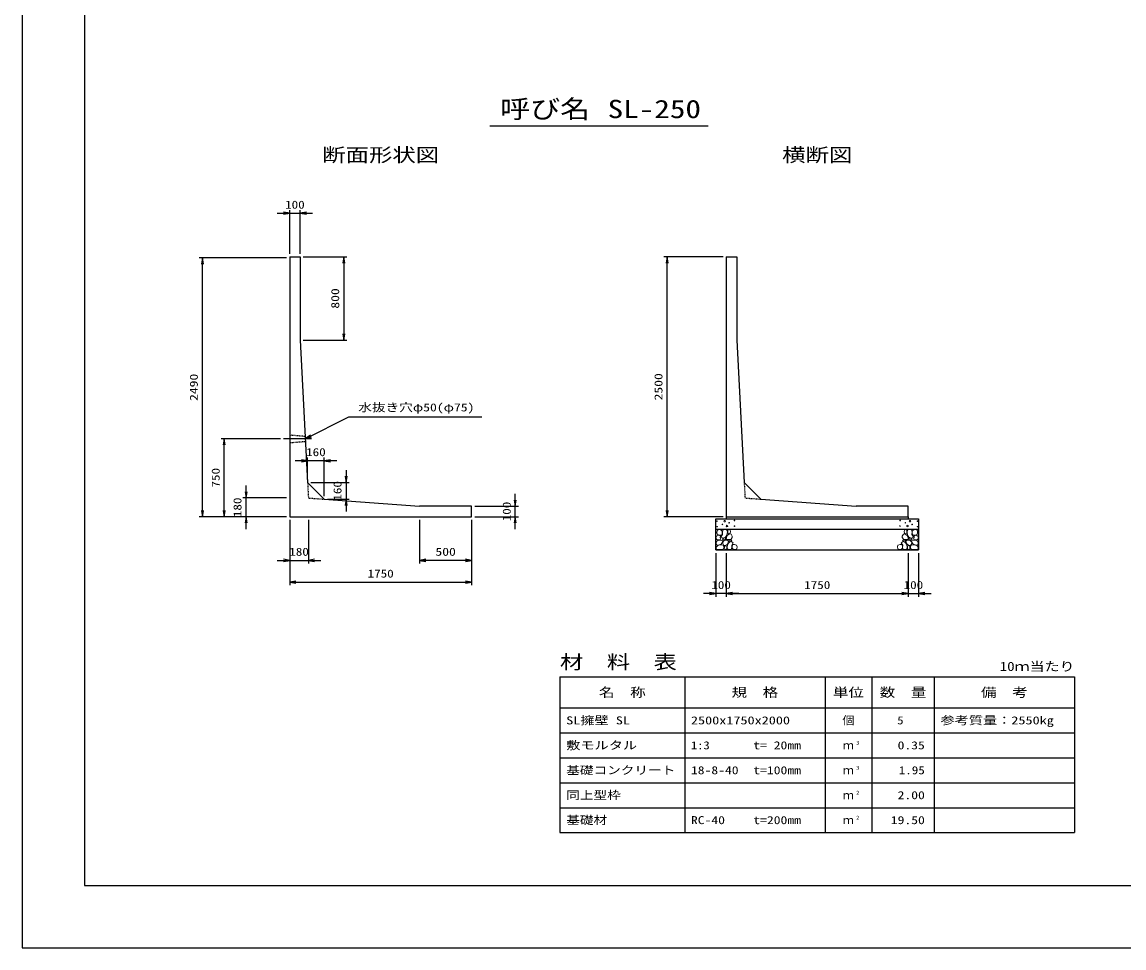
# Model space of a CAD drawing. Units: millimetres at full size. Extents: x 0 to 25230, y 0 to 17820.
# Drawn here: x 0 to 10601, y 0 to 8910 of the extents above; entities that cross this region are included whole.
import ezdxf
from ezdxf.enums import TextEntityAlignment as Align

# ---------------------------------------------------------------- set-up
doc = ezdxf.new("R2010")
doc.units = ezdxf.units.MM
doc.linetypes.add('CHAIN', pattern=[18.5, 12, -1.5, 3.5, -1.5])
doc.linetypes.add('DASHED_SPACED', pattern=[12, 6, -6])
for name, color, linetype, lineweight in [('D-BMK', 2, 'CHAIN', 25), ('D-DCR-HCHn', 4, 'Continuous', 9), ('D-MTR-FRAM', 7, 'Continuous', 25), ('D-MTR-LINE', 7, 'Continuous', 25), ('D-STR-DIM', 7, 'Continuous', 25), ('D-STR-STRn', 1, 'Continuous', 25), ('D-STR-TXT', 7, 'Continuous', 25), ('D-TTL', 2, 'Continuous', 25), ('D-TTL-TXT', 7, 'Continuous', 25)]:
    doc.layers.add(name, color=color, linetype=linetype, lineweight=lineweight)
doc.layers.add('D-MTR', color=7, linetype='Continuous')
doc.layers.add('D-MTR-TXT', color=7, linetype='Continuous')
doc.styles.add('ＭＳ ゴシック', font='')
doc.styles.get('ＭＳ ゴシック').set_extended_font_data('MS Gothic')

# ---------------------------------------------------------------- blocks, each defined once
blk = doc.blocks.new('open_arrow')
at = {"color": 0, "linetype": 'Continuous', "lineweight": -2}
blk.add_lwpolyline([(7.5, 1.25), (0, 0), (7.5, -1.25)], dxfattribs=at)

msp = doc.modelspace()

# ---------------------------------------------------------------- linework, layer by layer
at = {"layer": 'D-BMK'}
msp.add_line((2785, 4900), (2515, 4900), dxfattribs=at)
at = {"layer": 'D-DCR-HCHn'}
for points in [[(6682.281, 3963.808), (6675.346, 3943.005), (6684.592, 3929.136), (6707.707, 3926.824), (6723.488, 3933.599), (6716.952, 3949.939), (6721.575, 3959.185), (6712.33, 3968.431), (6698.461, 3973.053)], [(6726.155, 3887.009), (6743.277, 3912.692), (6741.137, 3919.112), (6717.594, 3925.533), (6696.192, 3923.393), (6681.21, 3910.551), (6679.07, 3895.57), (6681.21, 3880.588), (6698.332, 3876.308)], [(6726.198, 4021.594), (6705.395, 4026.217), (6686.904, 4016.971), (6684.592, 3996.168), (6689.215, 3979.988), (6712.33, 3973.053), (6728.51, 3973.053), (6735.444, 3984.611), (6735.444, 4010.037)], [(6744.69, 4023.906), (6737.756, 4003.102), (6740.067, 3979.988), (6723.887, 3954.562), (6744.69, 3943.005), (6767.805, 3954.562), (6781.673, 3973.053), (6786.296, 4003.102), (6781.673, 4019.283), (6767.805, 4026.217)], [(6749.313, 3943.005), (6737.756, 3933.759), (6742.379, 3926.824), (6758.559, 3926.824), (6765.493, 3929.136), (6770.116, 3938.382), (6763.182, 3945.316)], [(6786.082, 3887.009), (6796.783, 3912.692), (6788.222, 3923.393), (6762.539, 3923.393), (6751.838, 3919.112), (6741.137, 3904.131), (6741.137, 3891.289), (6751.838, 3874.167), (6764.679, 3872.027)], [(6783.985, 3968.431), (6772.427, 3940.693), (6781.673, 3929.136), (6809.411, 3929.136), (6820.968, 3933.759), (6832.525, 3949.939), (6832.525, 3963.808), (6820.968, 3982.299), (6807.099, 3984.611)], [(6788.608, 4019.283), (6788.608, 3991.545), (6800.165, 3984.611), (6811.722, 3991.545), (6814.034, 4007.725), (6811.722, 4021.594), (6795.542, 4026.217)], [(6818.185, 3910.551), (6828.886, 3919.112), (6824.606, 3925.533), (6809.624, 3925.533), (6803.204, 3923.393), (6798.923, 3914.832), (6805.344, 3908.411)], [(8516.015, 3968.431), (8527.573, 3940.693), (8518.327, 3929.136), (8490.589, 3929.136), (8479.032, 3933.759), (8467.475, 3949.939), (8467.475, 3963.808), (8479.032, 3982.299), (8492.901, 3984.611)], [(8481.815, 3910.551), (8471.114, 3919.112), (8475.394, 3925.533), (8490.376, 3925.533), (8496.796, 3923.393), (8501.077, 3914.832), (8494.656, 3908.411)], [(8511.392, 4019.283), (8511.392, 3991.545), (8499.835, 3984.611), (8488.278, 3991.545), (8485.966, 4007.725), (8488.278, 4021.594), (8504.458, 4026.217)], [(8513.918, 3887.009), (8503.217, 3912.692), (8511.778, 3923.393), (8537.461, 3923.393), (8548.162, 3919.112), (8558.863, 3904.131), (8558.863, 3891.289), (8548.162, 3874.167), (8535.321, 3872.027)], [(8555.31, 4023.906), (8562.244, 4003.102), (8559.933, 3979.988), (8576.113, 3954.562), (8555.31, 3943.005), (8532.195, 3954.562), (8518.327, 3973.053), (8513.704, 4003.102), (8518.327, 4019.283), (8532.195, 4026.217)], [(8550.687, 3943.005), (8562.244, 3933.759), (8557.621, 3926.824), (8541.441, 3926.824), (8534.507, 3929.136), (8529.884, 3938.382), (8536.818, 3945.316)], [(8573.845, 3887.009), (8556.723, 3912.692), (8558.863, 3919.112), (8582.406, 3925.533), (8603.808, 3923.393), (8618.79, 3910.551), (8620.93, 3895.57), (8618.79, 3880.588), (8601.668, 3876.308)], [(8573.802, 4021.594), (8594.605, 4026.217), (8613.096, 4016.971), (8615.408, 3996.168), (8610.785, 3979.988), (8587.67, 3973.053), (8571.49, 3973.053), (8564.556, 3984.611), (8564.556, 4010.037)], [(8617.719, 3963.808), (8624.654, 3943.005), (8615.408, 3929.136), (8592.293, 3926.824), (8576.512, 3933.599), (8583.048, 3949.939), (8578.425, 3959.185), (8587.67, 3968.431), (8601.539, 3973.053)], [(6734.716, 3833.503), (6749.698, 3839.924), (6753.978, 3861.326), (6745.417, 3876.308), (6730.435, 3880.588), (6711.173, 3878.448), (6689.771, 3869.887), (6679.07, 3857.045), (6679.07, 3842.064), (6685.49, 3833.503), (6711.173, 3835.643)], [(6781.801, 3839.924), (6781.801, 3865.606), (6771.1, 3872.027), (6760.399, 3865.606), (6758.259, 3850.625), (6760.399, 3837.783), (6775.381, 3833.503)], [(6822.466, 3835.643), (6828.886, 3854.905), (6826.746, 3876.308), (6841.728, 3899.85), (6822.466, 3910.551), (6801.063, 3899.85), (6788.222, 3882.728), (6783.941, 3854.905), (6788.222, 3839.924), (6801.063, 3833.503)], [(6839.588, 3837.783), (6858.85, 3833.503), (6875.972, 3842.064), (6878.112, 3861.326), (6873.831, 3876.308), (6852.429, 3882.728), (6837.447, 3882.728), (6831.027, 3872.027), (6831.027, 3848.484)], [(8460.412, 3837.783), (8441.15, 3833.503), (8424.028, 3842.064), (8421.888, 3861.326), (8426.169, 3876.308), (8447.571, 3882.728), (8462.553, 3882.728), (8468.973, 3872.027), (8468.973, 3848.484)], [(8477.534, 3835.643), (8471.114, 3854.905), (8473.254, 3876.308), (8458.272, 3899.85), (8477.534, 3910.551), (8498.937, 3899.85), (8511.778, 3882.728), (8516.059, 3854.905), (8511.778, 3839.924), (8498.937, 3833.503)], [(8518.199, 3839.924), (8518.199, 3865.606), (8528.9, 3872.027), (8539.601, 3865.606), (8541.741, 3850.625), (8539.601, 3837.783), (8524.619, 3833.503)], [(8565.284, 3833.503), (8550.302, 3839.924), (8546.022, 3861.326), (8554.583, 3876.308), (8569.565, 3880.588), (8588.827, 3878.448), (8610.229, 3869.887), (8620.93, 3857.045), (8620.93, 3842.064), (8614.51, 3833.503), (8588.827, 3835.643)]]:
    msp.add_lwpolyline(points, close=True, dxfattribs=at)
for centre, radius in [((6685.727, 4107.43), 3), ((6686.869, 4053.919), 3), ((6737.292, 4075.761), 3), ((6758.336, 4107.43), 7.5), ((6781.664, 4059.97), 7.5), ((6802.708, 4091.639), 3), ((6853.131, 4113.481), 3), ((6854.273, 4059.97), 3), ((8445.727, 4059.97), 3), ((8446.869, 4113.481), 3), ((8497.292, 4091.639), 3), ((8518.336, 4059.97), 7.5), ((8541.664, 4107.43), 7.5), ((8562.708, 4075.761), 3), ((8613.131, 4053.919), 3), ((8614.273, 4107.43), 3)]:
    msp.add_circle(centre, radius, dxfattribs=at)
at = {"layer": 'D-MTR-FRAM'}
for p, q in [((5175, 2610), (10125, 2610)), ((5175, 2610), (5175, 1110)), ((10125, 2610), (10125, 1110)), ((5175, 1110), (10125, 1110))]:
    msp.add_line(p, q, dxfattribs=at)
at = {"layer": 'D-MTR-LINE'}
for p, q in [((6375, 2610), (6375, 1110)), ((7725, 2610), (7725, 1110)), ((8175, 2610), (8175, 1110)), ((8775, 2610), (8775, 1110)), ((5175, 2310), (10125, 2310)), ((5175, 2070), (10125, 2070)), ((5175, 1830), (10125, 1830)), ((5175, 1590), (10125, 1590)), ((5175, 1350), (10125, 1350))]:
    msp.add_line(p, q, dxfattribs=at)
at = {"layer": 'D-STR-DIM'}
for p, q in [((2455, 7070), (2795, 7070)), ((2575, 6680), (2575, 7100)), ((2675, 6680), (2675, 7100)), ((2545, 6639.733), (1705, 6639.733)), ((1735, 4150), (1735, 6639.733)), ((2705, 6650), (3125, 6650)), ((3095, 6650), (3095, 5850)), ((6745, 6650), (6175, 6650)), ((6205, 4150), (6205, 6650)), ((2705, 5850), (3125, 5850)), ((2485, 4900), (1915, 4900)), ((1945, 4150), (1945, 4900)), ((3027.178, 4688.622), (2627.178, 4688.622)), ((2747.178, 4508.622), (2747.178, 4718.622)), ((2907.178, 4348.622), (2907.178, 4718.622)), ((3117.178, 4598.622), (3117.178, 4198.622)), ((2777.178, 4478.622), (3147.178, 4478.622)), ((2155, 4030), (2155, 4450)), ((4745, 4030), (4745, 4370)), ((2545, 4330), (2125, 4330)), ((2937.178, 4318.622), (3147.178, 4318.622)), ((4355, 4250), (4775, 4250)), ((2545, 4150), (1705, 4150)), ((2545, 4150), (1915, 4150)), ((2545, 4150), (2125, 4150)), ((4355, 4150), (4775, 4150)), ((6745, 4150), (6175, 4150)), ((2575, 4120), (2575, 3700)), ((2575, 4120), (2575, 3490)), ((2755, 4120), (2755, 3700)), ((3825, 4120), (3825, 3700)), ((4325, 4120), (4325, 3490)), ((4325, 4120), (4325, 3700)), ((2455, 3730), (2875, 3730)), ((4325, 3730), (3825, 3730)), ((6675, 3800), (6675, 3380)), ((6775, 3800), (6775, 3380)), ((6775, 3800), (6775, 3380)), ((8525, 3800), (8525, 3380)), ((8525, 3800), (8525, 3380)), ((8625, 3800), (8625, 3380)), ((2575, 3520), (4325, 3520)), ((6895, 3410), (6555, 3410)), ((6775, 3410), (8525, 3410)), ((8405, 3410), (8745, 3410))]:
    msp.add_line(p, q, dxfattribs=at)
at = {"layer": 'D-STR-STRn'}
for p, q in [((2575, 6650), (2575, 4150)), ((2575, 6650), (2675, 6650)), ((2675, 6650), (2675, 5850)), ((6775, 6650), (6775, 4150)), ((6775, 6650), (6875, 6650)), ((6875, 6650), (6875, 5850)), ((2675, 5850), (2747.178, 4478.622)), ((6875, 5850), (6947.178, 4478.622)), ((2907.178, 4318.622), (2747.178, 4478.622)), ((7107.178, 4318.622), (6947.178, 4478.622)), ((2907.178, 4318.622), (3825, 4250)), ((4325, 4250), (3825, 4250)), ((4325, 4150), (4325, 4250)), ((7107.178, 4318.622), (8025, 4250)), ((8525, 4250), (8025, 4250)), ((8525, 4150), (8525, 4250)), ((2575, 4150), (4325, 4150)), ((6775, 4150), (8525, 4150)), ((6775, 4150), (6775, 4130)), ((8525, 4150), (8525, 4130)), ((6675, 3830), (6675, 4130)), ((6675, 4130), (8625, 4130)), ((6675, 4030), (8625, 4030)), ((8625, 4130), (8625, 3830)), ((6675, 3830), (8625, 3830))]:
    msp.add_line(p, q, dxfattribs=at)
at = {"layer": 'D-STR-STRn', "linetype": 'DASHED_SPACED'}
for p, q in [((2575, 4937.5), (2723.684, 4925)), ((2575, 4862.5), (2726.316, 4875))]:
    msp.add_line(p, q, dxfattribs=at)
at = {"layer": 'D-STR-STRn', "color": 2, "linetype": 'DASHED_SPACED'}
for p, q in [((2747.178, 4478.622), (2755, 4330)), ((6947.178, 4478.622), (6955, 4330)), ((2755, 4330), (2907.178, 4318.622)), ((6955, 4330), (7107.178, 4318.622))]:
    msp.add_line(p, q, dxfattribs=at)
at = {"layer": 'D-STR-TXT'}
msp.add_lwpolyline([(2725, 4900), (3145, 5110), (3205, 5110), (4424.645, 5110)], dxfattribs=at)
at = {"layer": 'D-TTL'}
for points in [[(0, 0), (25230, 0), (25230, 17820), (0, 17820)], [(600, 600), (24630, 600), (24630, 17220), (600, 17220)]]:
    msp.add_lwpolyline(points, close=True, dxfattribs=at)
at = {"layer": 'D-TTL-TXT'}
msp.add_line((4500, 7910), (6600, 7910), dxfattribs=at)

# ---------------------------------------------------------------- block references
at = {"layer": 'D-STR-DIM', "xscale": 8, "yscale": 8}
for p, rotation in [((2575, 7070), 180), ((1735, 6639.733), 270), ((3095, 6650), 270), ((6205, 6650), 270), ((3095, 5850), 90), ((1945, 4900), 270), ((2747.178, 4688.622), 180), ((3117.178, 4478.622), 90), ((2155, 4330), 90), ((3117.178, 4318.622), 270), ((4745, 4250), 90), ((1735, 4150), 90), ((1945, 4150), 90), ((2155, 4150), 270), ((4745, 4150), 270), ((6205, 4150), 90), ((2575, 3730), 180), ((4325, 3730), 180), ((4325, 3520), 180), ((6675, 3410), 180), ((8525, 3410), 180), ((8525, 3410), 180)]:
    msp.add_blockref('open_arrow', p, dxfattribs=dict(at, rotation=rotation))
for p in [(2675, 7070), (2907.178, 4688.622), (2755, 3730), (3825, 3730), (2575, 3520), (6775, 3410), (6775, 3410), (8625, 3410)]:
    msp.add_blockref('open_arrow', p, dxfattribs=at)
at = {"layer": 'D-STR-TXT', "xscale": 8, "yscale": 8, "rotation": 26.6}
msp.add_blockref('open_arrow', (2725, 4900), dxfattribs=at)

# ---------------------------------------------------------------- texts
at = {"layer": 'D-MTR', "style": 'ＭＳ ゴシック', "width": 1.25}
msp.add_text('材\u3000料\u3000表', height=132, dxfattribs=at).set_placement((5175, 2646), align=Align.BOTTOM_LEFT)
at = {"layer": 'D-MTR', "style": 'ＭＳ ゴシック', "width": 1.2}
msp.add_text('10ｍ当たり', height=87.98, dxfattribs=at).set_placement((10125, 2639), align=Align.BOTTOM_RIGHT)
at = {"layer": 'D-MTR-TXT', "style": 'ＭＳ ゴシック'}
for s, height, width, p in [('名\u3000称', 87.98, 1.25, (5775, 2460)), ('規\u3000格', 87.98, 1.25, (7050, 2460)), ('単位', 87.98, 1.25, (7950, 2460)), ('数\u3000量', 87.98, 1.25, (8475, 2460)), ('備\u3000考', 87.98, 1.25, (9450, 2460)), ('個', 76.98, 1.1, (7950, 2190))]:
    msp.add_text(s, height=height, dxfattribs=dict(at, width=width)).set_placement(p, align=Align.MIDDLE_CENTER)
for s, width, p in [('SL擁壁 SL', 1.3, (5235, 2190)), ('2500x1750x2000', 1.3, (6435, 2190)), ('参考質量：2550kg', 1.3, (8835, 2190)), ('敷モルタル', 1.3, (5235, 1950)), ('1:3', 1.15, (6435, 1950)), ('t= 20mm', 1.25, (7035, 1950)), ('基礎コンクリート', 1.25, (5235, 1710)), ('18-8-40', 1.25, (6435, 1710)), ('t=100mm', 1.25, (7035, 1710)), ('同上型枠', 1.25, (5235, 1470)), ('基礎材', 1.25, (5235, 1230)), ('RC-40', 1.25, (6435, 1230)), ('t=200mm', 1.25, (7035, 1230))]:
    msp.add_text(s, height=76.98, dxfattribs=dict(at, width=width)).set_placement(p, align=Align.MIDDLE_LEFT)
for s, width, p in [('5', 1.15, (8480.33, 2190)), ('0.35', 1.25, (8685, 1950)), ('1.95', 1.2, (8685, 1710)), ('2.00', 1.25, (8685, 1470)), ('19.50', 1.25, (8685, 1230))]:
    msp.add_text(s, height=76.98, dxfattribs=dict(at, width=width)).set_placement(p, align=Align.MIDDLE_RIGHT)
for p in [(7950, 1950), (7950, 1710), (7950, 1470), (7950, 1230)]:
    msp.add_text('ｍ', height=76.98, dxfattribs=at).set_placement(p, align=Align.MIDDLE_CENTER)
at = {"layer": 'D-MTR-TXT', "style": 'ＭＳ ゴシック', "width": 1.15}
for s, p in [('3', (8025, 1943)), ('3', (8025, 1703)), ('2', (8025, 1463)), ('2', (8025, 1223))]:
    msp.add_text(s, height=38.49, dxfattribs=at).set_placement(p, align=Align.BOTTOM_LEFT)
at = {"layer": 'D-STR-DIM', "style": 'ＭＳ ゴシック'}
for s, width, p in [('100', 1.2, (2625, 7152.5)), ('160', 1.2, (2827.178, 4771.122)), ('180', 1.2, (2665, 3812.5)), ('500', 1.25, (4075, 3812.5)), ('1750', 1.2, (3450, 3602.5)), ('100', 1.2, (6725, 3492.5)), ('1750', 1.2, (7650, 3492.5)), ('100', 1.2, (8575, 3492.5))]:
    msp.add_text(s, height=76.98, dxfattribs=dict(at, width=width)).set_placement(p, align=Align.MIDDLE_CENTER)
for s, width, p in [('800', 1.25, (3012.5, 6250)), ('2490', 1.25, (1652.5, 5394.866)), ('2500', 1.25, (6122.5, 5400)), ('750', 1.2, (1862.5, 4525)), ('160', 1.2, (3034.678, 4398.622)), ('180', 1.2, (2072.5, 4240)), ('100', 1.2, (4662.5, 4200))]:
    msp.add_text(s, height=76.98, rotation=90, dxfattribs=dict(at, width=width)).set_placement(p, align=Align.MIDDLE_CENTER)
at = {"layer": 'D-STR-TXT', "style": 'ＭＳ ゴシック', "width": 1.25}
msp.add_text('水抜き穴φ50(φ75)', height=76.98, dxfattribs=at).set_placement((3235, 5140), align=Align.BOTTOM_LEFT)
at = {"layer": 'D-TTL-TXT', "style": 'ＭＳ ゴシック'}
for s, height, width, p in [('呼び名', 176, 1.2, (5032.5, 7932.5)), ('SL-250', 176, 1.25, (6082.5, 7932.5)), ('断面形状図', 132, 1.25, (3450, 7526)), ('横断図', 132, 1.25, (7650, 7526))]:
    msp.add_text(s, height=height, dxfattribs=dict(at, width=width)).set_placement(p, align=Align.BOTTOM_CENTER)

doc.saveas('drawing.dxf')
